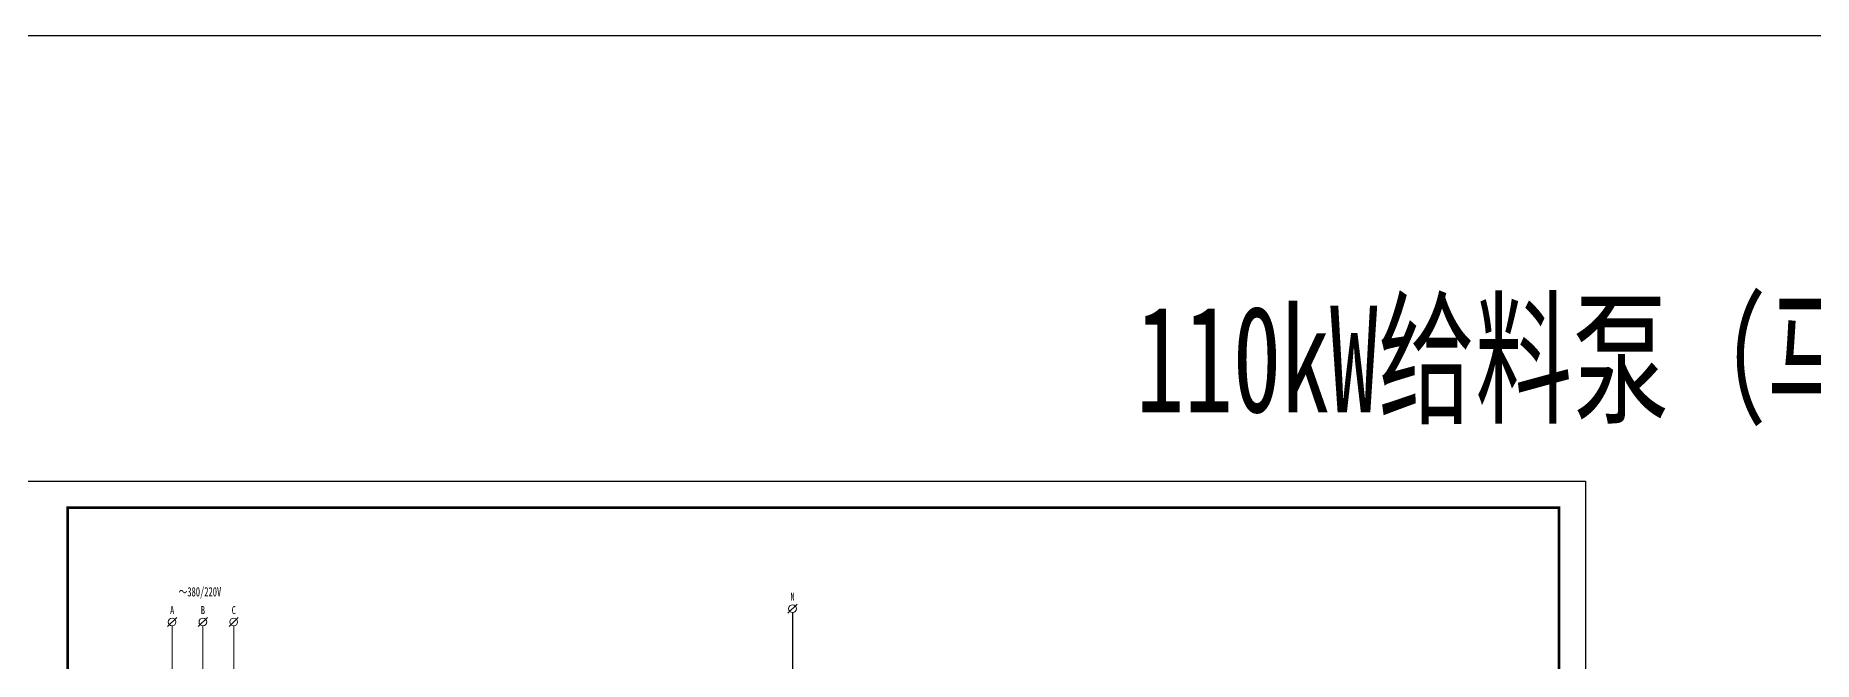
# Model space of a CAD drawing. Header units: millimetres. Extents: x 257344 to 1270023, y 272924 to 540726.
# Drawn here: x 916907 to 983550, y 319446 to 342924 of the extents above; entities that cross this region are included whole.
import ezdxf
from ezdxf.enums import TextEntityAlignment as Align

# ---------------------------------------------------------------- set-up
doc = ezdxf.new("R2010")
doc.units = ezdxf.units.MM
doc.linetypes.add('常规', pattern=[20, 10, 0, 10])
for name, color, linetype, lineweight in [('MX', 3, 'Continuous', 0), ('SW', 8, 'Continuous', 20), ('TEXT', 4, 'Continuous', 0)]:
    doc.layers.add(name, color=color, linetype=linetype, lineweight=lineweight)
for name, color, linetype in [('动力平面导线层', 3, '常规'), ('图框', 7, 'Continuous'), ('照明平面设备层', 1, 'Continuous')]:
    doc.layers.add(name, color=color, linetype=linetype)
doc.styles.add('标准', font='', dxfattribs={"width": 0.667})
doc.styles.get('标准').set_extended_font_data('NSimSun')

msp = doc.modelspace()

# ---------------------------------------------------------------- linework, layer by layer
at = {"color": 3}
msp.add_lwpolyline([(267543.6, 342923.7), (1270023.5, 342923.7), (1270023.5, 272923.7), (267543.6, 272923.7)], close=True, dxfattribs=at)
at = {"layer": 'MX', "color": 7, "linetype": 'ByBlock', "lineweight": 20}
for p, q in [((945107.6, 321254), (945454.1, 321600.4)), ((921850.6, 320754), (922197.1, 321100.4)), ((922023.9, 320782.8), (922023.9, 318892.6)), ((923005.5, 320754), (923352, 321100.4)), ((923178.7, 320782.8), (923178.7, 318892.6)), ((924160.4, 320754), (924506.8, 321100.4)), ((924333.6, 320782.8), (924333.6, 318892.6))]:
    msp.add_line(p, q, dxfattribs=at)
for centre in [(945280.8, 321427.2), (922023.9, 320927.2), (923178.7, 320927.2), (924333.6, 320927.2)]:
    msp.add_circle(centre, 144.4, dxfattribs=at)
at = {"layer": '动力平面导线层', "color": 0}
msp.add_line((945280.8, 321282.8), (945280.8, 305728.3), dxfattribs=at)
at = {"layer": '图框', "linetype": 'Continuous', "lineweight": 100, "const_width": 100}
msp.add_lwpolyline([(918108.8, 285214.5), (974008.8, 285214.5), (974008.8, 325214.5), (918108.8, 325214.5)], close=True, dxfattribs=at)
at = {"layer": '照明平面设备层', "color": 0, "lineweight": -3, "ltscale": 100}
msp.add_lwpolyline([(915608.8, 326214.5), (975008.8, 326214.5), (975008.8, 284214.5), (915608.8, 284214.5)], close=True, dxfattribs=at)

# ---------------------------------------------------------------- texts
at = {"layer": 'SW', "color": 4, "linetype": 'ByBlock', "lineweight": 25, "style": '标准', "width": 0.667}
msp.add_text('110kW给料泵（马保电机）', height=4000, dxfattribs=at).set_placement((979069.6, 328795.2), align=Align.CENTER)
at = {"layer": 'TEXT', "color": 7, "linetype": 'ByBlock', "ltscale": 100, "style": '标准', "width": 0.667}
for s, height, p in [('～380/220V', 350, (923068.1, 321885.8)), ('N', 300, (945283.2, 321721.8)), ('A', 300, (922026.3, 321221.8)), ('B', 300, (923181.1, 321221.8)), ('C', 300, (924336, 321221.8))]:
    msp.add_text(s, height=height, dxfattribs=at).set_placement(p, align=Align.CENTER)

doc.saveas('drawing.dxf')
